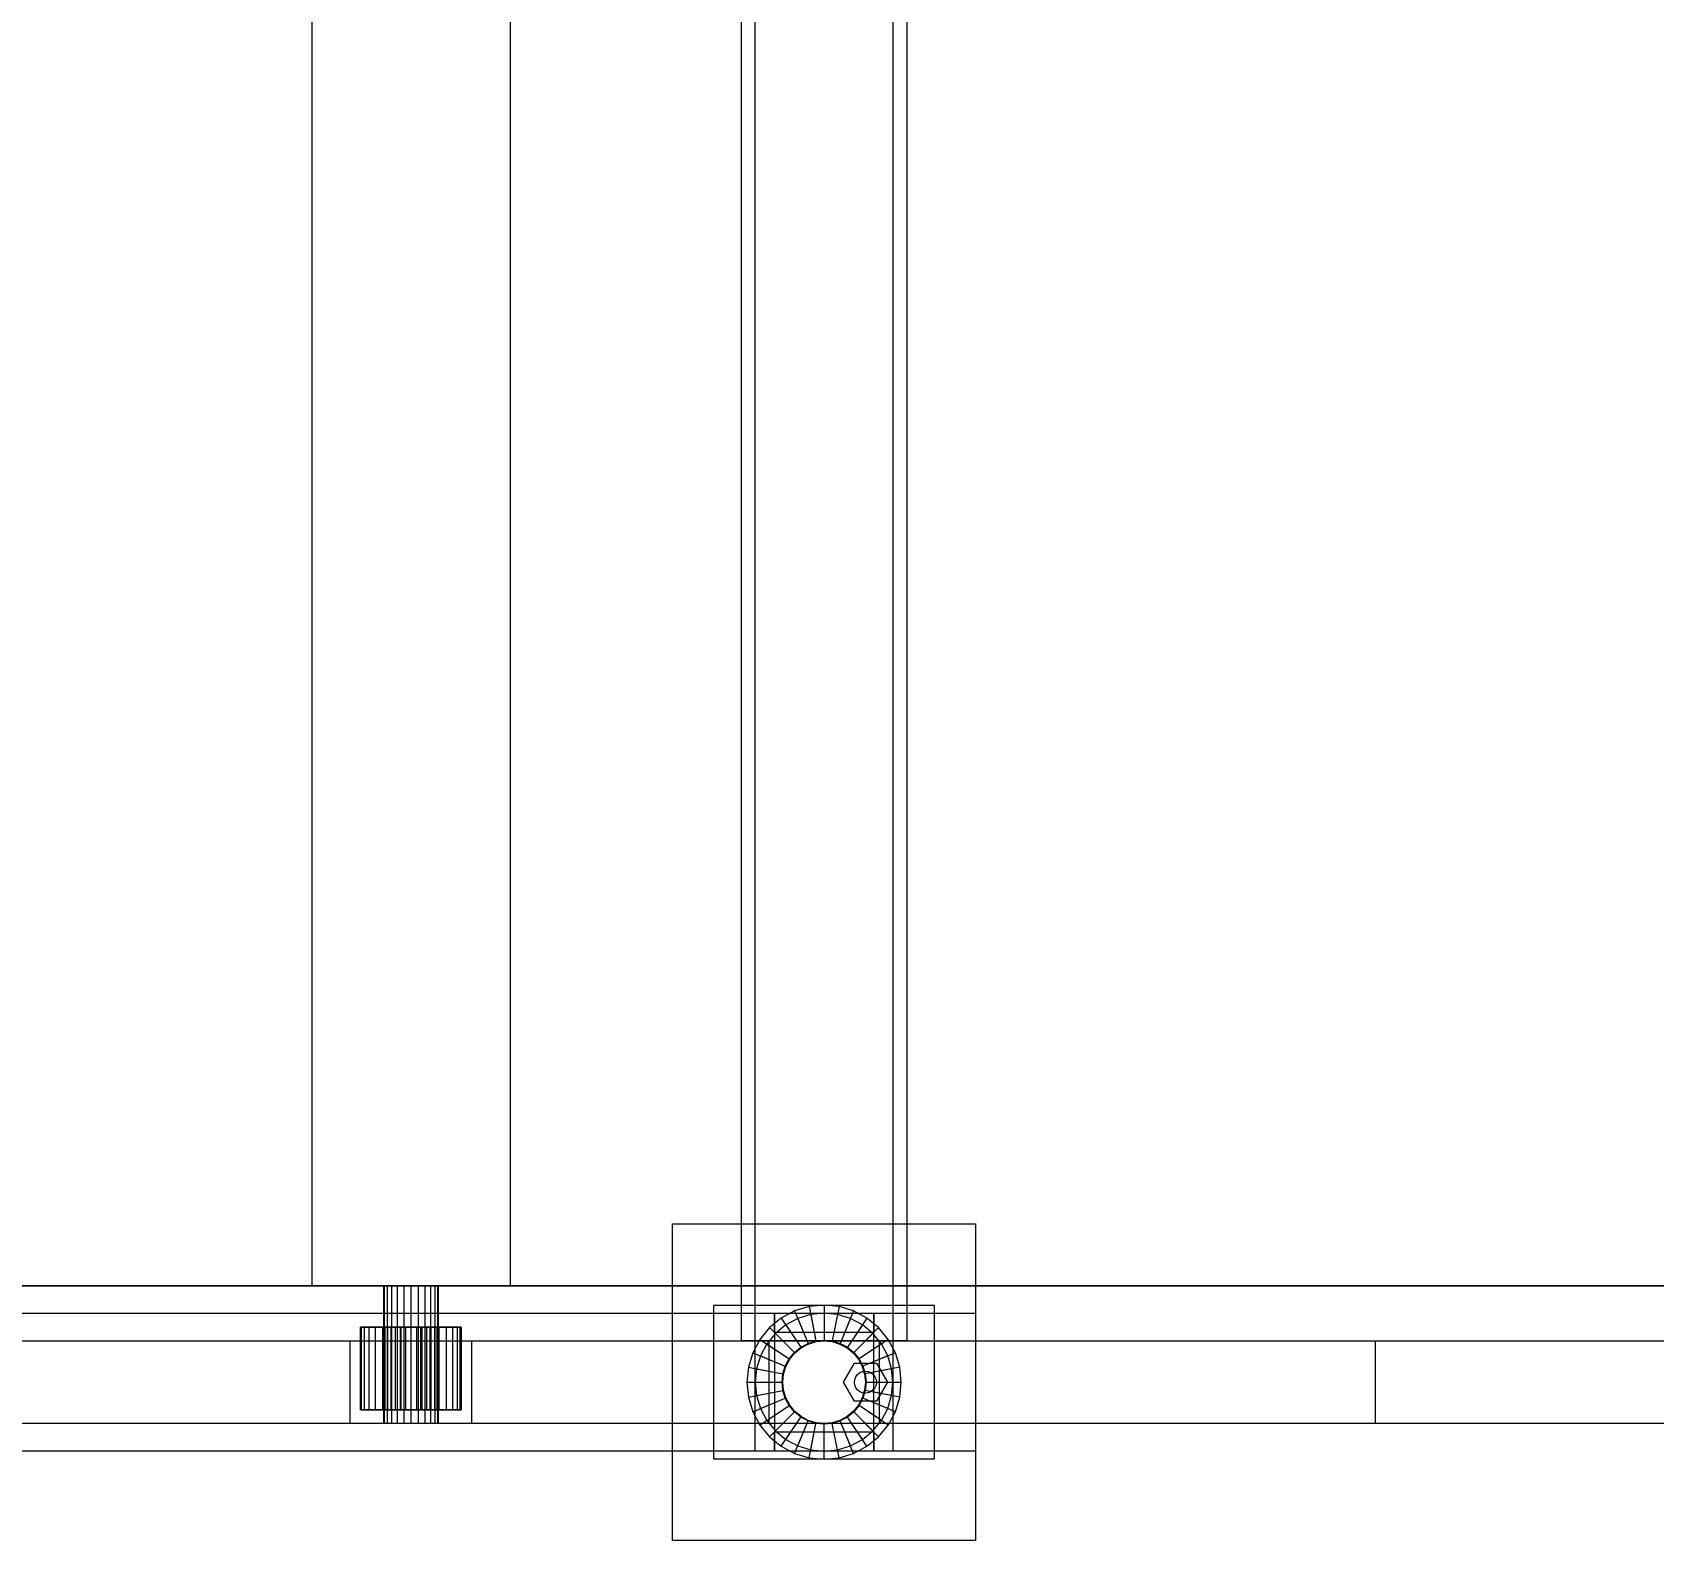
# Model space of a CAD drawing. Header units: millimetres. Extents: x -1970 to 34302, y -65268 to 6837.
# Drawn here: x 26841 to 27429, y -18342 to -17795 of the extents above; entities that cross this region are included whole.
import ezdxf

# ---------------------------------------------------------------- set-up
doc = ezdxf.new("R2010")
doc.units = ezdxf.units.MM
doc.layers.add('COTAS_P', color=1, linetype='Continuous', lineweight=0)
doc.layers.add('superior_C05', color=7, linetype='Continuous', lineweight=0)
doc.dimstyles.new('R19_100', dxfattribs={"dimtxt": 250, "dimasz": 150, "dimexe": 150, "dimexo": 80, "dimgap": 100, "dimtad": 1, "dimtih": 1, "dimtoh": 1, "dimdsep": 46, "dimcen": 0.09, "dimadec": 0, "dimazin": 0, "dimtfac": 1, "dimtdec": 4, "dimtofl": 0, "dimtmove": 0, "dimatfit": 3, "dimfxl": 1, "dimtolj": 1, "dimtzin": 0, "dimarcsym": 0})

# ---------------------------------------------------------------- blocks, each defined once
blk = doc.blocks.new('*D23')
at = {"layer": 'COTAS_P', "color": 0, "lineweight": -2, "transparency": 16777216}
for p, q in [((25128.19, -17920), (25128.19, -16950)), ((27628.19, -17920), (27628.19, -16950)), ((25278.19, -17100), (27478.19, -17100))]:
    blk.add_line(p, q, dxfattribs=at)
at = {"layer": 'COTAS_P', "color": 0, "transparency": 16777216}
for points in [[(25278.19, -17075), (25278.19, -17125), (25128.19, -17100)], [(27478.19, -17075), (27478.19, -17125), (27628.19, -17100)]]:
    blk.add_solid(points, dxfattribs=at)
at = {"layer": 'Defpoints', "color": 0, "transparency": 16777216}
for p in [(27628.19, -17100), (25128.19, -18000), (27628.19, -18000)]:
    blk.add_point(p, dxfattribs=at)

msp = doc.modelspace()

# ---------------------------------------------------------------- linework, layer by layer
at = {"layer": 'superior_C05'}
for p, q in [((27103.187, -18300), (27103.187, -17700)), ((27153.187, -17700), (27153.187, -18300)), ((27098.187, -18270), (27098.187, -17730)), ((27158.187, -17730), (27158.187, -18270)), ((26942.187, -17750), (26942.187, -18250)), ((27014.187, -17750), (27014.187, -18250)), ((27103.187, -18250), (27103.187, -17750)), ((27153.187, -17750), (27153.187, -18250)), ((27073.187, -18342.5), (27073.187, -18227.5)), ((27073.187, -18227.5), (27183.187, -18227.5)), ((27183.187, -18227.5), (27183.187, -18342.5)), ((25128.187, -18250), (27628.187, -18250)), ((27538.187, -18250), (25218.187, -18250)), ((26942.187, -18250), (26945.752, -18250)), ((26945.752, -18250), (26955.741, -18250)), ((26955.741, -18250), (26970.176, -18250)), ((26968.527, -18250), (26968.187, -18250)), ((26968.187, -18250), (26968.187, -18300)), ((26969.526, -18250), (26968.527, -18250)), ((26968.527, -18250), (26968.527, -18300)), ((26971.116, -18250), (26969.526, -18250)), ((26969.526, -18250), (26969.526, -18300)), ((26970.176, -18250), (26986.197, -18250)), ((26973.187, -18250), (26971.116, -18250)), ((26971.116, -18250), (26971.116, -18300)), ((26975.598, -18250), (26973.187, -18250)), ((26973.187, -18250), (26973.187, -18300)), ((26978.187, -18250), (26975.598, -18250)), ((26975.598, -18250), (26975.598, -18300)), ((26980.775, -18250), (26978.187, -18250)), ((26978.187, -18250), (26978.187, -18300)), ((26983.187, -18250), (26980.775, -18250)), ((26980.775, -18250), (26980.775, -18300)), ((26985.258, -18250), (26983.187, -18250)), ((26983.187, -18250), (26983.187, -18300)), ((26986.847, -18250), (26985.258, -18250)), ((26985.258, -18250), (26985.258, -18300)), ((26986.197, -18250), (27000.632, -18250)), ((26987.846, -18250), (26986.847, -18250)), ((26986.847, -18250), (26986.847, -18300)), ((26987.846, -18250), (26988.187, -18250)), ((26987.846, -18250), (26987.846, -18300)), ((26988.187, -18300), (26988.187, -18250)), ((27000.632, -18250), (27010.621, -18250)), ((27010.621, -18250), (27014.187, -18250)), ((27153.187, -18250), (27103.187, -18250)), ((25203.187, -18260), (27183.187, -18260)), ((27088.187, -18313), (27088.187, -18257)), ((27088.187, -18257), (27168.187, -18257)), ((27103.187, -18310), (27103.187, -18260)), ((27103.187, -18260), (27110.187, -18260)), ((27110.187, -18260), (27110.187, -18310)), ((27110.187, -18267), (27110.187, -18260)), ((27110.187, -18260), (27146.187, -18260)), ((27117.471, -18259.131), (27112.631, -18261.719)), ((27122.724, -18257.538), (27117.471, -18259.131)), ((27117.471, -18259.131), (27122.351, -18270.911)), ((27123.309, -18260.48), (27118.619, -18261.903)), ((27128.187, -18257), (27122.724, -18257.538)), ((27122.724, -18257.538), (27125.211, -18270.043)), ((27128.187, -18260), (27123.309, -18260.48)), ((27123.309, -18260.48), (27125.211, -18270.043)), ((27133.649, -18257.538), (27128.187, -18257)), ((27128.187, -18257), (27128.187, -18269.75)), ((27133.064, -18260.48), (27128.187, -18260)), ((27128.187, -18260), (27128.187, -18269.75)), ((27133.649, -18257.538), (27131.162, -18270.043)), ((27133.064, -18260.48), (27131.162, -18270.043)), ((27137.754, -18261.903), (27133.064, -18260.48)), ((27138.902, -18259.131), (27133.649, -18257.538)), ((27138.902, -18259.131), (27134.022, -18270.911)), ((27143.743, -18261.719), (27138.902, -18259.131)), ((27146.187, -18310), (27146.187, -18260)), ((27146.187, -18260), (27153.187, -18260)), ((27146.187, -18260), (27146.187, -18267)), ((27153.187, -18260), (27153.187, -18310)), ((27168.187, -18257), (27168.187, -18313)), ((27183.187, -18260), (27183.187, -18310)), ((26960.287, -18265), (26959.937, -18265)), ((26959.937, -18265), (26967.937, -18265)), ((26959.937, -18295), (26959.937, -18265)), ((26961.326, -18265), (26960.287, -18265)), ((26960.287, -18265), (26968.134, -18265)), ((26960.287, -18295), (26960.287, -18265)), ((26963.012, -18265), (26961.326, -18265)), ((26961.326, -18265), (26968.717, -18265)), ((26961.326, -18295), (26961.326, -18265)), ((26965.282, -18265), (26963.012, -18265)), ((26963.012, -18265), (26969.664, -18265)), ((26963.012, -18295), (26963.012, -18265)), ((26968.047, -18265), (26965.282, -18265)), ((26965.282, -18265), (26970.939, -18265)), ((26965.282, -18295), (26965.282, -18265)), ((26967.937, -18265), (26968.134, -18265)), ((26967.937, -18265), (26967.937, -18295)), ((26971.203, -18265), (26968.047, -18265)), ((26968.047, -18265), (26972.492, -18265)), ((26968.047, -18295), (26968.047, -18265)), ((26968.134, -18265), (26968.717, -18265)), ((26968.134, -18265), (26968.134, -18295)), ((26968.717, -18265), (26969.664, -18265)), ((26968.717, -18265), (26968.717, -18295)), ((26969.664, -18265), (26970.939, -18265)), ((26969.664, -18265), (26969.664, -18295)), ((26970.939, -18265), (26972.492, -18265)), ((26970.939, -18265), (26970.939, -18295)), ((26974.626, -18265), (26971.203, -18265)), ((26971.203, -18265), (26974.264, -18265)), ((26971.203, -18295), (26971.203, -18265)), ((26972.492, -18265), (26974.264, -18265)), ((26972.492, -18265), (26972.492, -18295)), ((26974.264, -18265), (26976.187, -18265)), ((26974.264, -18265), (26974.264, -18295)), ((26978.187, -18265), (26974.626, -18265)), ((26974.626, -18265), (26976.187, -18265)), ((26974.626, -18295), (26974.626, -18265)), ((26976.187, -18265), (26978.187, -18265)), ((26976.187, -18265), (26976.187, -18295)), ((26981.747, -18265), (26978.187, -18265)), ((26978.187, -18265), (26980.186, -18265)), ((26978.187, -18265), (26978.187, -18295)), ((26981.747, -18265), (26980.186, -18265)), ((26980.186, -18265), (26982.109, -18265)), ((26980.186, -18265), (26980.186, -18295)), ((26985.171, -18265), (26981.747, -18265)), ((26981.747, -18295), (26981.747, -18265)), ((26985.171, -18265), (26982.109, -18265)), ((26982.109, -18265), (26983.881, -18265)), ((26982.109, -18265), (26982.109, -18295)), ((26988.326, -18265), (26983.881, -18265)), ((26983.881, -18265), (26985.434, -18265)), ((26983.881, -18265), (26983.881, -18295)), ((26988.326, -18265), (26985.171, -18265)), ((26985.171, -18295), (26985.171, -18265)), ((26991.091, -18265), (26985.434, -18265)), ((26985.434, -18265), (26986.709, -18265)), ((26985.434, -18265), (26985.434, -18295)), ((26993.361, -18265), (26986.709, -18265)), ((26986.709, -18265), (26987.656, -18265)), ((26986.709, -18265), (26986.709, -18295)), ((26995.047, -18265), (26987.656, -18265)), ((26987.656, -18265), (26988.24, -18265)), ((26987.656, -18265), (26987.656, -18295)), ((26996.086, -18265), (26988.24, -18265)), ((26988.24, -18265), (26988.437, -18265)), ((26988.24, -18265), (26988.24, -18295)), ((26991.091, -18265), (26988.326, -18265)), ((26988.326, -18295), (26988.326, -18265)), ((26988.437, -18265), (26996.437, -18265)), ((26988.437, -18295), (26988.437, -18265)), ((26993.361, -18265), (26991.091, -18265)), ((26991.091, -18295), (26991.091, -18265)), ((26995.047, -18265), (26993.361, -18265)), ((26993.361, -18295), (26993.361, -18265)), ((26996.086, -18265), (26995.047, -18265)), ((26995.047, -18295), (26995.047, -18265)), ((26996.437, -18265), (26996.086, -18265)), ((26996.086, -18295), (26996.086, -18265)), ((26996.437, -18265), (26996.437, -18295)), ((27108.388, -18265.201), (27104.905, -18269.444)), ((27112.631, -18261.719), (27108.388, -18265.201)), ((27108.388, -18265.201), (27117.403, -18274.217)), ((27114.297, -18264.213), (27110.509, -18267.322)), ((27112.631, -18261.719), (27119.714, -18272.32)), ((27118.619, -18261.903), (27114.297, -18264.213)), ((27114.297, -18264.213), (27119.714, -18272.32)), ((27118.619, -18261.903), (27122.351, -18270.911)), ((27137.754, -18261.903), (27134.022, -18270.911)), ((27143.743, -18261.719), (27136.659, -18272.32)), ((27142.076, -18264.213), (27136.659, -18272.32)), ((27142.076, -18264.213), (27137.754, -18261.903)), ((27147.986, -18265.201), (27138.97, -18274.217)), ((27145.864, -18267.322), (27142.076, -18264.213)), ((27147.986, -18265.201), (27143.743, -18261.719)), ((27151.468, -18269.444), (27147.986, -18265.201)), ((25038.187, -18270), (27328.187, -18270)), ((26956.187, -18300), (26956.187, -18270)), ((26956.187, -18270), (27000.187, -18270)), ((27000.187, -18270), (27000.187, -18300)), ((27158.187, -18270), (27098.187, -18270)), ((27104.905, -18269.444), (27102.318, -18274.285)), ((27104.905, -18269.444), (27115.507, -18276.528)), ((27107.4, -18271.111), (27105.09, -18275.433)), ((27110.509, -18267.322), (27107.4, -18271.111)), ((27107.4, -18271.111), (27115.507, -18276.528)), ((27108.187, -18300), (27108.187, -18270)), ((27108.187, -18270), (27148.187, -18270)), ((27146.187, -18267), (27110.187, -18267)), ((27110.509, -18267.322), (27117.403, -18274.217)), ((27117.403, -18274.217), (27119.714, -18272.32)), ((27117.58, -18274.393), (27119.853, -18272.528)), ((27119.714, -18272.32), (27122.351, -18270.911)), ((27119.853, -18272.528), (27122.446, -18271.142)), ((27122.351, -18270.911), (27125.211, -18270.043)), ((27122.446, -18271.142), (27125.26, -18270.288)), ((27125.211, -18270.043), (27128.187, -18269.75)), ((27125.26, -18270.288), (27128.187, -18270)), ((27128.187, -18269.75), (27131.162, -18270.043)), ((27128.187, -18270), (27131.113, -18270.288)), ((27131.113, -18270.288), (27133.927, -18271.142)), ((27131.162, -18270.043), (27134.022, -18270.911)), ((27133.927, -18271.142), (27136.52, -18272.528)), ((27134.022, -18270.911), (27136.659, -18272.32)), ((27136.52, -18272.528), (27138.793, -18274.393)), ((27136.659, -18272.32), (27138.97, -18274.217)), ((27145.864, -18267.322), (27138.97, -18274.217)), ((27151.468, -18269.444), (27140.866, -18276.528)), ((27148.973, -18271.111), (27140.866, -18276.528)), ((27148.973, -18271.111), (27145.864, -18267.322)), ((27148.187, -18270), (27148.187, -18300)), ((27151.284, -18275.433), (27148.973, -18271.111)), ((27154.055, -18274.285), (27151.468, -18269.444)), ((27328.187, -18270), (27328.187, -18300)), ((27328.187, -18270), (27718.187, -18270)), ((27102.318, -18274.285), (27100.725, -18279.537)), ((27102.318, -18274.285), (27114.097, -18279.164)), ((27105.09, -18275.433), (27103.667, -18280.123)), ((27105.09, -18275.433), (27114.097, -18279.164)), ((27114.097, -18279.164), (27115.507, -18276.528)), ((27114.328, -18279.26), (27115.715, -18276.666)), ((27115.507, -18276.528), (27117.403, -18274.217)), ((27115.715, -18276.666), (27117.58, -18274.393)), ((27135.187, -18285), (27139.187, -18278.072)), ((27138.793, -18274.393), (27140.659, -18276.666)), ((27138.97, -18274.217), (27140.866, -18276.528)), ((27139.187, -18278.072), (27147.187, -18278.072)), ((27140.659, -18276.666), (27142.045, -18279.26)), ((27140.866, -18276.528), (27142.276, -18279.164)), ((27154.055, -18274.285), (27142.276, -18279.164)), ((27151.284, -18275.433), (27142.276, -18279.164)), ((27147.187, -18278.072), (27151.187, -18285)), ((27152.706, -18280.123), (27151.284, -18275.433)), ((27155.649, -18279.537), (27154.055, -18274.285)), ((27100.725, -18279.537), (27100.187, -18285)), ((27100.725, -18279.537), (27113.23, -18282.025)), ((27103.667, -18280.123), (27103.187, -18285)), ((27103.667, -18280.123), (27113.23, -18282.025)), ((27112.937, -18285), (27113.23, -18282.025)), ((27113.187, -18285), (27113.475, -18282.074)), ((27113.23, -18282.025), (27114.097, -18279.164)), ((27113.475, -18282.074), (27114.328, -18279.26)), ((27139.187, -18285), (27139.323, -18283.965)), ((27139.323, -18283.965), (27139.722, -18283)), ((27139.722, -18283), (27140.358, -18282.172)), ((27140.358, -18282.172), (27141.187, -18281.536)), ((27141.187, -18281.536), (27142.151, -18281.136)), ((27142.045, -18279.26), (27142.898, -18282.074)), ((27142.151, -18281.136), (27143.187, -18281)), ((27142.276, -18279.164), (27143.144, -18282.025)), ((27142.898, -18282.074), (27143.187, -18285)), ((27155.649, -18279.537), (27143.144, -18282.025)), ((27152.706, -18280.123), (27143.144, -18282.025)), ((27143.144, -18282.025), (27143.437, -18285)), ((27143.187, -18281), (27144.222, -18281.136)), ((27144.222, -18281.136), (27145.187, -18281.536)), ((27145.187, -18281.536), (27146.015, -18282.172)), ((27146.015, -18282.172), (27146.651, -18283)), ((27146.651, -18283), (27147.05, -18283.965)), ((27147.05, -18283.965), (27147.187, -18285)), ((27153.187, -18285), (27152.706, -18280.123)), ((27156.187, -18285), (27155.649, -18279.537)), ((27100.187, -18285), (27112.937, -18285)), ((27100.187, -18285), (27100.725, -18290.463)), ((27100.725, -18290.463), (27113.23, -18287.975)), ((27103.187, -18285), (27112.937, -18285)), ((27103.187, -18285), (27103.667, -18289.877)), ((27103.667, -18289.877), (27113.23, -18287.975)), ((27103.667, -18289.877), (27105.09, -18294.567)), ((27113.23, -18287.975), (27112.937, -18285)), ((27113.475, -18287.926), (27113.187, -18285)), ((27114.097, -18290.836), (27113.23, -18287.975)), ((27114.328, -18290.74), (27113.475, -18287.926)), ((27139.187, -18291.928), (27135.187, -18285)), ((27139.323, -18286.035), (27139.187, -18285)), ((27139.722, -18287), (27139.323, -18286.035)), ((27140.358, -18287.828), (27139.722, -18287)), ((27141.187, -18288.464), (27140.358, -18287.828)), ((27142.151, -18288.864), (27141.187, -18288.464)), ((27142.898, -18287.926), (27142.045, -18290.74)), ((27143.187, -18289), (27142.151, -18288.864)), ((27143.144, -18287.975), (27142.276, -18290.836)), ((27143.187, -18285), (27142.898, -18287.926)), ((27143.437, -18285), (27143.144, -18287.975)), ((27152.706, -18289.877), (27143.144, -18287.975)), ((27155.649, -18290.463), (27143.144, -18287.975)), ((27144.222, -18288.864), (27143.187, -18289)), ((27143.437, -18285), (27153.187, -18285)), ((27143.437, -18285), (27156.187, -18285)), ((27145.187, -18288.464), (27144.222, -18288.864)), ((27146.015, -18287.828), (27145.187, -18288.464)), ((27146.651, -18287), (27146.015, -18287.828)), ((27147.05, -18286.035), (27146.651, -18287)), ((27147.187, -18285), (27147.05, -18286.035)), ((27151.187, -18285), (27147.187, -18291.928)), ((27151.284, -18294.567), (27152.706, -18289.877)), ((27152.706, -18289.877), (27153.187, -18285)), ((27155.649, -18290.463), (27156.187, -18285)), ((26967.937, -18295), (26959.937, -18295)), ((26959.937, -18295), (26960.287, -18295)), ((26968.134, -18295), (26960.287, -18295)), ((26960.287, -18295), (26961.326, -18295)), ((26968.717, -18295), (26961.326, -18295)), ((26961.326, -18295), (26963.012, -18295)), ((26969.664, -18295), (26963.012, -18295)), ((26963.012, -18295), (26965.282, -18295)), ((26970.939, -18295), (26965.282, -18295)), ((26965.282, -18295), (26968.047, -18295)), ((26968.134, -18295), (26967.937, -18295)), ((26972.492, -18295), (26968.047, -18295)), ((26968.047, -18295), (26971.203, -18295)), ((26968.717, -18295), (26968.134, -18295)), ((26969.664, -18295), (26968.717, -18295)), ((26970.939, -18295), (26969.664, -18295)), ((26972.492, -18295), (26970.939, -18295)), ((26974.264, -18295), (26971.203, -18295)), ((26971.203, -18295), (26974.626, -18295)), ((26974.264, -18295), (26972.492, -18295)), ((26976.187, -18295), (26974.264, -18295)), ((26976.187, -18295), (26974.626, -18295)), ((26974.626, -18295), (26978.187, -18295)), ((26978.187, -18295), (26976.187, -18295)), ((26980.186, -18295), (26978.187, -18295)), ((26978.187, -18295), (26981.747, -18295)), ((26982.109, -18295), (26980.186, -18295)), ((26980.186, -18295), (26981.747, -18295)), ((26981.747, -18295), (26985.171, -18295)), ((26983.881, -18295), (26982.109, -18295)), ((26982.109, -18295), (26985.171, -18295)), ((26985.434, -18295), (26983.881, -18295)), ((26983.881, -18295), (26988.326, -18295)), ((26985.171, -18295), (26988.326, -18295)), ((26986.709, -18295), (26985.434, -18295)), ((26985.434, -18295), (26991.091, -18295)), ((26987.656, -18295), (26986.709, -18295)), ((26986.709, -18295), (26993.361, -18295)), ((26988.24, -18295), (26987.656, -18295)), ((26987.656, -18295), (26995.047, -18295)), ((26988.437, -18295), (26988.24, -18295)), ((26988.24, -18295), (26996.086, -18295)), ((26988.326, -18295), (26991.091, -18295)), ((26996.437, -18295), (26988.437, -18295)), ((26991.091, -18295), (26993.361, -18295)), ((26993.361, -18295), (26995.047, -18295)), ((26995.047, -18295), (26996.086, -18295)), ((26996.086, -18295), (26996.437, -18295)), ((27100.725, -18290.463), (27102.318, -18295.715)), ((27102.318, -18295.715), (27114.097, -18290.836)), ((27102.318, -18295.715), (27104.905, -18300.556)), ((27104.905, -18300.556), (27115.507, -18293.472)), ((27105.09, -18294.567), (27114.097, -18290.836)), ((27105.09, -18294.567), (27107.4, -18298.889)), ((27107.4, -18298.889), (27115.507, -18293.472)), ((27108.388, -18304.799), (27117.403, -18295.783)), ((27110.509, -18302.678), (27117.403, -18295.783)), ((27115.507, -18293.472), (27114.097, -18290.836)), ((27115.715, -18293.334), (27114.328, -18290.74)), ((27117.403, -18295.783), (27115.507, -18293.472)), ((27117.58, -18295.607), (27115.715, -18293.334)), ((27119.714, -18297.68), (27117.403, -18295.783)), ((27119.853, -18297.472), (27117.58, -18295.607)), ((27138.793, -18295.607), (27136.52, -18297.472)), ((27138.97, -18295.783), (27136.659, -18297.68)), ((27140.659, -18293.334), (27138.793, -18295.607)), ((27140.866, -18293.472), (27138.97, -18295.783)), ((27145.864, -18302.678), (27138.97, -18295.783)), ((27147.986, -18304.799), (27138.97, -18295.783)), ((27147.187, -18291.928), (27139.187, -18291.928)), ((27142.045, -18290.74), (27140.659, -18293.334)), ((27142.276, -18290.836), (27140.866, -18293.472)), ((27148.973, -18298.889), (27140.866, -18293.472)), ((27151.468, -18300.556), (27140.866, -18293.472)), ((27151.284, -18294.567), (27142.276, -18290.836)), ((27154.055, -18295.715), (27142.276, -18290.836)), ((27148.973, -18298.889), (27151.284, -18294.567)), ((27151.468, -18300.556), (27154.055, -18295.715)), ((27154.055, -18295.715), (27155.649, -18290.463)), ((27328.187, -18300), (25038.187, -18300)), ((27000.187, -18300), (26956.187, -18300)), ((26968.527, -18300), (26968.187, -18300)), ((26969.526, -18300), (26968.527, -18300)), ((26971.116, -18300), (26969.526, -18300)), ((26973.187, -18300), (26971.116, -18300)), ((26975.598, -18300), (26973.187, -18300)), ((26978.187, -18300), (26975.598, -18300)), ((26980.775, -18300), (26978.187, -18300)), ((26983.187, -18300), (26980.775, -18300)), ((26985.258, -18300), (26983.187, -18300)), ((26986.847, -18300), (26985.258, -18300)), ((26987.846, -18300), (26986.847, -18300)), ((26988.187, -18300), (26987.846, -18300)), ((27153.187, -18300), (27103.187, -18300)), ((27104.905, -18300.556), (27108.388, -18304.799)), ((27107.4, -18298.889), (27110.509, -18302.678)), ((27148.187, -18300), (27108.187, -18300)), ((27112.631, -18308.281), (27119.714, -18297.68)), ((27114.297, -18305.787), (27119.714, -18297.68)), ((27117.471, -18310.869), (27122.351, -18299.089)), ((27118.619, -18308.097), (27122.351, -18299.089)), ((27122.351, -18299.089), (27119.714, -18297.68)), ((27122.446, -18298.858), (27119.853, -18297.472)), ((27125.211, -18299.957), (27122.351, -18299.089)), ((27125.26, -18299.712), (27122.446, -18298.858)), ((27122.724, -18312.462), (27125.211, -18299.957)), ((27123.309, -18309.52), (27125.211, -18299.957)), ((27128.187, -18300.25), (27125.211, -18299.957)), ((27128.187, -18300), (27125.26, -18299.712)), ((27131.113, -18299.712), (27128.187, -18300)), ((27131.162, -18299.957), (27128.187, -18300.25)), ((27128.187, -18310), (27128.187, -18300.25)), ((27128.187, -18313), (27128.187, -18300.25)), ((27133.927, -18298.858), (27131.113, -18299.712)), ((27134.022, -18299.089), (27131.162, -18299.957)), ((27133.064, -18309.52), (27131.162, -18299.957)), ((27133.649, -18312.462), (27131.162, -18299.957)), ((27136.52, -18297.472), (27133.927, -18298.858)), ((27136.659, -18297.68), (27134.022, -18299.089)), ((27137.754, -18308.097), (27134.022, -18299.089)), ((27138.902, -18310.869), (27134.022, -18299.089)), ((27142.076, -18305.787), (27136.659, -18297.68)), ((27143.743, -18308.281), (27136.659, -18297.68)), ((27145.864, -18302.678), (27148.973, -18298.889)), ((27147.986, -18304.799), (27151.468, -18300.556)), ((27718.187, -18300), (27328.187, -18300)), ((27108.388, -18304.799), (27112.631, -18308.281)), ((27110.187, -18310), (27110.187, -18303)), ((27110.187, -18303), (27146.187, -18303)), ((27110.509, -18302.678), (27114.297, -18305.787)), ((27114.297, -18305.787), (27118.619, -18308.097)), ((27137.754, -18308.097), (27142.076, -18305.787)), ((27142.076, -18305.787), (27145.864, -18302.678)), ((27143.743, -18308.281), (27147.986, -18304.799)), ((27146.187, -18303), (27146.187, -18310)), ((27183.187, -18310), (25203.187, -18310)), ((27168.187, -18313), (27088.187, -18313)), ((27110.187, -18310), (27103.187, -18310)), ((27146.187, -18310), (27110.187, -18310)), ((27112.631, -18308.281), (27117.471, -18310.869)), ((27117.471, -18310.869), (27122.724, -18312.462)), ((27118.619, -18308.097), (27123.309, -18309.52)), ((27122.724, -18312.462), (27128.187, -18313)), ((27123.309, -18309.52), (27128.187, -18310)), ((27128.187, -18310), (27133.064, -18309.52)), ((27128.187, -18313), (27133.649, -18312.462)), ((27133.064, -18309.52), (27137.754, -18308.097)), ((27133.649, -18312.462), (27138.902, -18310.869)), ((27138.902, -18310.869), (27143.743, -18308.281)), ((27153.187, -18310), (27146.187, -18310)), ((27183.187, -18342.5), (27073.187, -18342.5))]:
    msp.add_line(p, q, dxfattribs=at)

# ---------------------------------------------------------------- dimensions: what is measured, and where the dimension line sits
at = {"layer": 'COTAS_P'}
dim = msp.add_aligned_dim(p1=(25128.187, -18000), p2=(27628.187, -18000), distance=900, text='<> P', dimstyle='R19_100', dxfattribs=at)
dim.commit()
dim.dimension.update_dxf_attribs({"geometry": '*D23', "text_midpoint": (26378.187, -17100)})

doc.saveas('drawing.dxf')
